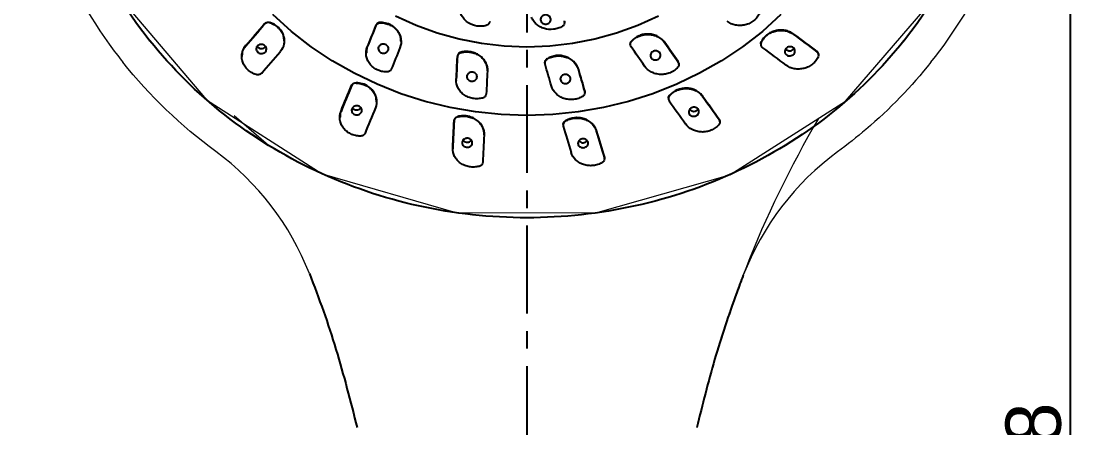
# Model space of a CAD drawing. Header units: millimetres. Extents: x 789 to 1209, y -1278 to -684.
# Drawn here: x 900 to 977.1, y -816.5 to -787.1 of the extents above; entities that cross this region are included whole.
import ezdxf

# ---------------------------------------------------------------- set-up
doc = ezdxf.new("R2010")
doc.units = ezdxf.units.MM
doc.header["$LTSCALE"] = 0.1
doc.linetypes.add('CENTERX2', pattern=[101.6, 63.5, -12.7, 12.7, -12.7])
doc.layers.get('0').update_dxf_attribs({"lineweight": 13})
doc.layers.add('CENTER', color=1, linetype='CENTERX2')
doc.layers.add('DIM', color=3, linetype='Continuous', lineweight=9)
doc.styles.get("Standard").update_dxf_attribs({"font": 'arial.ttf'})
doc.dimstyles.new('ISO-25', dxfattribs={"dimtxt": 2.5, "dimasz": 2.5, "dimexe": 1.25, "dimexo": 0.625, "dimtad": 1, "dimlfac": 1.333333, "dimtxsty": 'Standard', "dimcen": 2.5, "dimadec": 0, "dimazin": 0, "dimtfac": 1, "dimtmove": 0, "dimatfit": 3, "dimfxl": 0, "dimarcsym": 0})

# ---------------------------------------------------------------- blocks, each defined once
blk = doc.blocks.new('*D20')
at = {"layer": 'Defpoints', "color": 0}
for p in [(936.602, -731.925), (975.867, -731.925), (946.715, -906.804)]:
    blk.add_point(p, dxfattribs=at)
at = {"layer": 'DIM', "color": 0, "linetype": 'ByBlock', "lineweight": -2}
for p, q in [((937.227, -731.925), (977.117, -731.925)), ((975.867, -902.804), (975.867, -735.925)), ((947.34, -906.804), (977.117, -906.804))]:
    blk.add_line(p, q, dxfattribs=at)
at = {"layer": 'DIM', "color": 0}
for points in [[(975.2, -735.925), (976.533, -735.925), (975.867, -731.925)], [(975.2, -902.804), (976.533, -902.804), (975.867, -906.804)]]:
    blk.add_solid(points, dxfattribs=at)
at = {"layer": 'DIM', "color": 0, "insert": (973.2, -819.364), "char_height": 4, "attachment_point": 5, "rotation": 90}
blk.add_mtext('228', dxfattribs=at)

msp = doc.modelspace()

# ---------------------------------------------------------------- linework, layer by layer
at = {"color": 7, "linetype": 'Continuous', "lineweight": 25}
for p, q in [((917.536, -787.357), (917.536, -787.331)), ((917.943, -787.254), (917.943, -787.227)), ((925.614, -787.46), (925.614, -787.434)), ((925.963, -787.247), (925.963, -787.22)), ((939.268, -787.223), (939.268, -787.196)), ((918.981, -788.556), (918.981, -788.53)), ((927.437, -788.603), (927.437, -788.576)), ((944.101, -788.603), (944.101, -788.576)), ((955.838, -788.092), (955.838, -788.065)), ((916.197, -788.908), (916.197, -788.882)), ((924.99, -789.009), (924.99, -788.982)), ((944.019, -788.785), (944.019, -788.812)), ((946.513, -788.697), (946.513, -788.67)), ((953.463, -788.778), (953.463, -788.805)), ((953.489, -788.682), (953.489, -788.655)), ((957.519, -789.342), (957.519, -789.315)), ((915.902, -789.664), (915.902, -789.691)), ((924.903, -789.428), (924.903, -789.454)), ((931.508, -789.706), (931.508, -789.679)), ((931.77, -789.407), (931.77, -789.38)), ((937.837, -790.12), (937.837, -790.147)), ((938, -789.872), (938, -789.846)), ((947.485, -790.086), (947.485, -790.059)), ((957.646, -789.586), (957.646, -789.559)), ((933.68, -790.685), (933.68, -790.659)), ((940.261, -790.624), (940.261, -790.597)), ((947.541, -790.258), (947.541, -790.231)), ((924.19, -791.609), (924.19, -791.582)), ((931.423, -791.387), (931.423, -791.414)), ((931.425, -791.354), (931.425, -791.328)), ((923.84, -791.819), (923.84, -791.792)), ((940.726, -792.215), (940.726, -792.188)), ((940.738, -792.297), (940.738, -792.271)), ((925.664, -792.956), (925.664, -792.929)), ((946.783, -792.7), (946.783, -792.727)), ((946.865, -792.52), (946.865, -792.493)), ((949.277, -792.599), (949.277, -792.573)), ((923.087, -793.664), (923.087, -793.637)), ((923, -794.077), (923, -794.104)), ((931.272, -794.347), (931.272, -794.32)), ((931.534, -794.051), (931.534, -794.024)), ((939.16, -794.609), (939.16, -794.636)), ((939.323, -794.364), (939.323, -794.337)), ((950.45, -794.251), (950.45, -794.224)), ((950.506, -794.422), (950.506, -794.395)), ((933.444, -795.317), (933.444, -795.29)), ((941.584, -795.101), (941.584, -795.075)), ((931.172, -796.312), (931.172, -796.286)), ((931.17, -796.344), (931.17, -796.371)), ((942.145, -796.997), (942.145, -796.971)), ((942.157, -797.079), (942.157, -797.052))]:
    msp.add_line(p, q, dxfattribs=at)
at = {"color": 7, "linetype": 'Continuous'}
msp.add_line((917.842, -796.112), (915.348, -793.98), dxfattribs=at)
at = {"color": 7, "linetype": 'Continuous', "flags": 128}
msp.add_lwpolyline([(926.601, -739.258), (917.461, -743.341), (910.015, -749.758), (904.927, -757.939), (902.647, -767.157), (903.379, -776.593), (907.058, -785.407), (913.356, -792.818), (921.714, -798.167), (931.39, -800.978), (941.523, -801.001), (951.213, -798.235), (959.6, -792.926), (965.938, -785.544), (969.663, -776.747), (970.446, -767.315), (968.216, -758.087), (963.171, -749.882), (955.76, -743.43), (946.641, -739.305), (936.625, -737.871), (926.601, -739.258)], dxfattribs=at)
at = {"color": 7, "linetype": 'Continuous', "lineweight": 25, "flags": 128}
for points in [[(954.919, -786.659), (953.577, -787.867), (952.143, -788.981), (950.627, -789.994), (949.035, -790.901), (947.377, -791.697), (945.66, -792.378), (943.895, -792.94), (942.091, -793.38), (940.257, -793.697), (938.404, -793.887), (936.54, -793.951), (934.677, -793.887), (932.823, -793.697), (930.989, -793.38), (929.185, -792.94), (927.42, -792.378), (925.704, -791.697), (924.045, -790.901), (922.454, -789.994), (920.937, -788.981), (919.504, -787.867), (918.161, -786.659)], [(927.031, -786.734), (928.514, -787.412), (930.053, -787.972), (931.635, -788.412), (933.252, -788.728), (934.89, -788.919), (936.54, -788.983), (938.19, -788.919), (939.829, -788.728), (941.445, -788.412), (943.028, -787.972), (944.566, -787.412), (946.05, -786.734)], [(946.05, -786.761), (944.566, -787.438), (943.028, -787.999), (941.445, -788.439), (939.829, -788.755), (938.19, -788.946), (936.54, -789.009), (934.89, -788.946), (933.252, -788.755), (931.635, -788.439), (930.053, -787.999), (928.514, -787.438), (927.031, -786.761)], [(925.614, -787.434), (925.536, -787.628), (925.458, -787.822), (925.379, -788.015), (925.301, -788.209), (925.223, -788.403), (925.145, -788.596), (925.067, -788.789), (924.99, -788.982)], [(924.99, -789.009), (925.067, -788.816), (925.145, -788.623), (925.223, -788.429), (925.301, -788.236), (925.379, -788.042), (925.458, -787.848), (925.536, -787.654), (925.614, -787.46)], [(927.35, -789.049), (927.272, -789.243), (927.194, -789.436), (927.116, -789.629), (927.038, -789.823), (926.96, -790.016), (926.882, -790.209), (926.804, -790.402), (926.726, -790.594)], [(945.047, -790.378), (944.925, -790.204), (944.804, -790.031), (944.682, -789.857), (944.561, -789.683), (944.439, -789.509), (944.317, -789.334), (944.196, -789.16), (944.074, -788.986)], [(947.485, -790.059), (947.364, -789.886), (947.242, -789.713), (947.121, -789.539), (946.999, -789.366), (946.878, -789.192), (946.756, -789.018), (946.634, -788.844), (946.513, -788.67)], [(946.513, -788.697), (946.634, -788.871), (946.756, -789.045), (946.878, -789.219), (946.999, -789.392), (947.121, -789.566), (947.242, -789.739), (947.364, -789.913), (947.485, -790.086)], [(931.508, -789.679), (931.497, -789.886), (931.487, -790.092), (931.477, -790.298), (931.466, -790.504), (931.456, -790.71), (931.446, -790.916), (931.435, -791.122), (931.425, -791.328)], [(931.425, -791.354), (931.435, -791.149), (931.446, -790.943), (931.456, -790.737), (931.466, -790.531), (931.477, -790.325), (931.487, -790.119), (931.497, -789.912), (931.508, -789.706)], [(933.679, -790.745), (933.668, -790.951), (933.658, -791.157), (933.647, -791.363), (933.637, -791.568), (933.627, -791.774), (933.616, -791.979), (933.606, -792.184), (933.596, -792.39)], [(938.315, -791.824), (938.256, -791.626), (938.198, -791.427), (938.14, -791.227), (938.082, -791.028), (938.024, -790.829), (937.966, -790.629), (937.907, -790.43), (937.849, -790.23)], [(940.726, -792.188), (940.668, -791.99), (940.61, -791.791), (940.552, -791.592), (940.494, -791.394), (940.436, -791.195), (940.377, -790.996), (940.319, -790.797), (940.261, -790.597)], [(940.261, -790.624), (940.319, -790.823), (940.377, -791.022), (940.436, -791.221), (940.494, -791.42), (940.552, -791.619), (940.61, -791.818), (940.668, -792.016), (940.726, -792.215)], [(923.087, -793.637), (923.181, -793.407), (923.275, -793.177), (923.369, -792.947), (923.463, -792.716), (923.557, -792.485), (923.652, -792.254), (923.746, -792.023), (923.84, -791.792)], [(923.84, -791.819), (923.746, -792.05), (923.652, -792.281), (923.557, -792.512), (923.463, -792.743), (923.369, -792.973), (923.275, -793.204), (923.181, -793.434), (923.087, -793.664)], [(925.577, -793.397), (925.483, -793.628), (925.388, -793.858), (925.294, -794.089), (925.2, -794.319), (925.106, -794.549), (925.012, -794.779), (924.918, -795.008), (924.824, -795.238)], [(931.172, -796.286), (931.184, -796.041), (931.197, -795.795), (931.209, -795.55), (931.222, -795.305), (931.234, -795.059), (931.247, -794.813), (931.259, -794.567), (931.272, -794.32)], [(931.272, -794.347), (931.259, -794.593), (931.247, -794.84), (931.234, -795.086), (931.222, -795.331), (931.209, -795.577), (931.197, -795.822), (931.184, -796.067), (931.172, -796.312)], [(939.172, -794.718), (939.242, -794.956), (939.312, -795.194), (939.383, -795.432), (939.453, -795.67), (939.523, -795.907), (939.593, -796.145), (939.663, -796.382), (939.734, -796.619)], [(933.443, -795.375), (933.43, -795.621), (933.418, -795.867), (933.405, -796.112), (933.393, -796.357), (933.38, -796.602), (933.368, -796.847), (933.355, -797.092), (933.343, -797.336)], [(942.145, -796.971), (942.075, -796.734), (942.005, -796.498), (941.935, -796.261), (941.865, -796.024), (941.795, -795.787), (941.724, -795.55), (941.654, -795.312), (941.584, -795.075)], [(941.584, -795.101), (941.654, -795.339), (941.724, -795.577), (941.795, -795.814), (941.865, -796.051), (941.935, -796.288), (942.005, -796.525), (942.075, -796.761), (942.145, -796.997)]]:
    msp.add_lwpolyline(points, dxfattribs=at)
at = {"color": 7, "linetype": 'Continuous', "lineweight": 25}
for centre, radius, start, end in [((416.516, -356.16), 661.007, 319.107641, 319.285246), ((416.701, -356.359), 660.754, 319.108412, 319.286087), ((1292.928, -336.536), 563.478, 233.25673, 233.46974), ((1291.987, -337.849), 561.885, 233.25521, 233.46884), ((917.316, -788.736), 0.375, 215.3261, 270.73521), ((917.326, -788.735), 0.376, 269.3042, 322.62777), ((420.315, -359.211), 658.32, 319.025312, 319.203346), ((1292.888, -336.214), 565.848, 233.15674, 233.36914), ((955.563, -788.901), 0.376, 217.81126, 270.68864), ((955.572, -788.902), 0.375, 269.2733, 324.32866), ((1545.12, -370.292), 732.487, 215.23613, 215.394911), ((1543.642, -371.57), 728.364, 215.310814, 215.470199), ((1544.596, -370.933), 729.526, 215.310036, 215.469171), ((924.219, -793.173), 0.375, 216.00014, 270.72404), ((924.228, -793.173), 0.376, 269.29699, 322.93461), ((948.616, -793.278), 0.376, 217.61981, 270.68981), ((948.626, -793.279), 0.376, 269.28212, 323.84819), ((932.216, -795.514), 0.376, 216.73786, 270.70786), ((932.225, -795.514), 0.376, 269.29573, 323.05858), ((940.596, -795.55), 0.376, 217.05784, 270.70375), ((940.606, -795.55), 0.376, 269.28008, 323.82637)]:
    msp.add_arc(centre, radius, start, end, dxfattribs=at)
at = {"color": 7, "linetype": 'Continuous'}
for centre, radius, start, end in [((1025.404, -833.761), 78.49, 149.71286, 167.31417), ((902.172, -812.663), 20, 21.36581, 53.668), ((970.855, -812.702), 20, 126.26228, 158.89439)]:
    msp.add_arc(centre, radius, start, end, dxfattribs=at)
for points, knots in [([(965.772, -790.106), (967.514, -787.92), (968.975, -785.537), (971.392, -780.213), (972.264, -777.242), (973.142, -771.183), (973.144, -768.098), (972.281, -762.037), (971.413, -759.064), (968.876, -753.443), (967.205, -750.796), (963.186, -746.015), (960.837, -743.881), (955.631, -740.27), (952.773, -738.795), (946.75, -736.599), (943.584, -735.879), (937.165, -735.243), (933.909, -735.327), (927.536, -736.292), (924.416, -737.174), (918.529, -739.677), (915.76, -741.299), (910.772, -745.173), (908.55, -747.428), (905.134, -751.987), (903.827, -754.221), (901.77, -758.905), (901.018, -761.357), (900.11, -766.36), (899.954, -768.908), (900.275, -774.531), (900.901, -777.594), (902.999, -783.451), (904.473, -786.241), (906.634, -789.238), (906.965, -789.675), (907.307, -790.105)], [0, 0, 0, 0, 0.054009, 0.054009, 0.114305, 0.114305, 0.174602, 0.174602, 0.234899, 0.234899, 0.295196, 0.295196, 0.355492, 0.355492, 0.415789, 0.415789, 0.476086, 0.476086, 0.536382, 0.536382, 0.596679, 0.596679, 0.656976, 0.656976, 0.717273, 0.717273, 0.767318, 0.767318, 0.817363, 0.817363, 0.867408, 0.867408, 0.928397, 0.928397, 0.989385, 0.989385, 1, 1, 1, 1]), ([(965.772, -790.106), (964.375, -791.86), (962.8, -793.485), (960.413, -795.518), (959.729, -796.059), (959.025, -796.575)], [0, 0, 0, 0, 0.1028824, 0.1028824, 0.1423764, 0.1423764, 0.1423764, 0.1423764])]:
    msp.add_open_spline(points, degree=3, knots=knots, dxfattribs=at)
at = {"color": 7, "linetype": 'Continuous', "lineweight": 25}
for points, knots in [([(963.817, -788.548), (965.685, -786.203), (967.204, -783.615), (969.429, -778.151), (970.134, -775.275), (970.678, -769.451), (970.516, -766.505), (969.338, -760.764), (968.321, -757.97), (965.51, -752.747), (963.715, -750.318), (959.484, -746.008), (957.048, -744.129), (951.719, -741.06), (948.826, -739.872), (942.802, -738.278), (939.671, -737.871), (933.41, -737.871), (930.28, -738.277), (924.256, -739.872), (921.363, -741.06), (916.033, -744.128), (913.597, -746.008), (909.366, -750.317), (907.571, -752.746), (904.76, -757.969), (903.743, -760.763), (902.564, -766.504), (902.402, -769.45), (902.946, -775.274), (903.651, -778.15), (905.876, -783.614), (907.394, -786.202), (909.263, -788.547)], [0, 0, 0, 0, 0.0625, 0.0625, 0.125, 0.125, 0.1875, 0.1875, 0.25, 0.25, 0.3125, 0.3125, 0.375, 0.375, 0.4375, 0.4375, 0.5, 0.5, 0.5625, 0.5625, 0.625, 0.625, 0.6875, 0.6875, 0.75, 0.75, 0.8125, 0.8125, 0.875, 0.875, 0.9375, 0.9375, 1, 1, 1, 1]), ([(933.597, -787.445), (933.487, -787.475), (933.376, -787.493), (933.15, -787.506), (933.034, -787.5), (932.699, -787.448), (932.483, -787.366), (932.206, -787.185), (932.121, -787.115), (931.972, -786.96), (931.907, -786.874), (931.8, -786.692), (931.759, -786.597), (931.702, -786.399), (931.685, -786.296), (931.682, -786.193)], [0, 0, 0, 0, 0.125, 0.125, 0.25, 0.25, 0.5, 0.5, 0.625, 0.625, 0.75, 0.75, 0.875, 0.875, 1, 1, 1, 1]), ([(939.106, -787.499), (939.011, -787.557), (938.911, -787.605), (938.699, -787.679), (938.587, -787.705), (938.25, -787.748), (938.017, -787.729), (937.695, -787.633), (937.59, -787.589), (937.398, -787.482), (937.308, -787.418), (937.147, -787.274), (937.077, -787.194), (936.957, -787.021), (936.907, -786.928), (936.871, -786.83)], [0, 0, 0, 0, 0.125, 0.125, 0.25, 0.25, 0.5, 0.5, 0.625, 0.625, 0.75, 0.75, 0.875, 0.875, 1, 1, 1, 1]), ([(937.659, -787.266), (937.585, -787.209), (937.538, -787.126), (937.522, -786.953), (937.554, -786.864), (937.679, -786.731), (937.771, -786.687), (937.966, -786.672), (938.065, -786.701), (938.212, -786.814), (938.26, -786.897), (938.275, -787.07), (938.244, -787.159), (938.118, -787.293), (938.026, -787.336), (937.833, -787.351), (937.733, -787.323), (937.659, -787.266)], [0, 0, 0, 0, 0.125, 0.125, 0.25, 0.25, 0.375, 0.375, 0.5, 0.5, 0.625, 0.625, 0.75, 0.75, 0.875, 0.875, 1, 1, 1, 1]), ([(953.372, -786.562), (953.328, -786.663), (953.272, -786.758), (953.136, -786.935), (953.055, -787.017), (952.877, -787.161), (952.778, -787.225), (952.568, -787.328), (952.458, -787.368), (952.228, -787.425), (952.11, -787.441), (951.875, -787.447), (951.756, -787.437), (951.415, -787.371), (951.201, -787.278), (951.023, -787.143)], [0, 0, 0, 0, 0.125, 0.125, 0.25, 0.25, 0.375, 0.375, 0.5, 0.5, 0.625, 0.625, 0.75, 0.75, 1, 1, 1, 1]), ([(917.536, -787.331), (917.582, -787.277), (917.646, -787.239), (917.79, -787.202), (917.87, -787.204), (917.943, -787.227)], [0, 0, 0, 0, 0.5, 0.5, 1, 1, 1, 1]), ([(917.943, -787.254), (917.87, -787.231), (917.791, -787.229), (917.646, -787.265), (917.582, -787.304), (917.536, -787.357)], [0, 0, 0, 0, 0.5, 0.5, 1, 1, 1, 1]), ([(918.966, -788.531), (918.962, -788.413), (918.952, -788.145), (918.739, -787.757), (918.396, -787.414), (918.093, -787.289), (917.943, -787.227)], [0, 0, 0, 0, 0.210783, 0.477355, 0.741466, 1, 1, 1, 1]), ([(917.943, -787.254), (918.057, -787.29), (918.164, -787.337), (918.366, -787.454), (918.461, -787.524), (918.628, -787.679), (918.702, -787.765), (918.826, -787.951), (918.875, -788.049), (918.947, -788.253), (918.969, -788.359), (918.985, -788.569), (918.979, -788.676), (918.92, -788.984), (918.825, -789.179), (918.685, -789.341)], [0, 0, 0, 0, 0.125, 0.125, 0.25, 0.25, 0.375, 0.375, 0.5, 0.5, 0.625, 0.625, 0.75, 0.75, 1, 1, 1, 1]), ([(925.963, -787.22), (925.887, -787.218), (925.812, -787.238), (925.687, -787.314), (925.639, -787.369), (925.614, -787.434)], [0, 0, 0, 0, 0.5, 0.5, 1, 1, 1, 1]), ([(925.614, -787.46), (925.639, -787.396), (925.687, -787.341), (925.811, -787.265), (925.887, -787.245), (925.963, -787.247)], [0, 0, 0, 0, 0.5, 0.5, 1, 1, 1, 1]), ([(927.42, -788.577), (927.418, -788.469), (927.414, -788.211), (927.213, -787.828), (926.872, -787.491), (926.434, -787.27), (926.116, -787.236), (925.963, -787.22)], [0, 0, 0, 0, 0.156489, 0.373137, 0.588327, 0.802286, 1, 1, 1, 1]), ([(925.963, -787.247), (926.083, -787.25), (926.199, -787.265), (926.428, -787.321), (926.54, -787.361), (926.749, -787.463), (926.847, -787.526), (927.025, -787.67), (927.103, -787.75), (927.238, -787.927), (927.294, -788.022), (927.379, -788.22), (927.409, -788.324), (927.455, -788.638), (927.429, -788.853), (927.35, -789.049)], [0, 0, 0, 0, 0.125, 0.125, 0.25, 0.25, 0.375, 0.375, 0.5, 0.5, 0.625, 0.625, 0.75, 0.75, 1, 1, 1, 1]), ([(933.858, -787.144), (933.854, -787.212), (933.827, -787.278), (933.735, -787.385), (933.67, -787.426), (933.597, -787.445)], [0, 0, 0, 0, 0.5, 0.5, 1, 1, 1, 1]), ([(939.256, -787.139), (939.275, -787.205), (939.271, -787.275), (939.218, -787.404), (939.169, -787.46), (939.106, -787.499)], [0, 0, 0, 0, 0.5, 0.5, 1, 1, 1, 1]), ([(939.266, -787.196), (939.266, -787.192), (939.271, -787.164), (939.263, -787.136), (939.256, -787.112)], [0, 0, 0, 0, 0.148599, 1, 1, 1, 1]), ([(955.838, -788.065), (955.749, -787.999), (955.653, -787.943), (955.446, -787.854), (955.334, -787.82), (955.107, -787.777), (954.99, -787.768), (954.753, -787.775), (954.637, -787.792), (954.408, -787.848), (954.295, -787.889), (954.086, -787.992), (953.986, -788.056), (953.718, -788.273), (953.577, -788.454), (953.489, -788.655)], [0, 0, 0, 0, 0.125, 0.125, 0.25, 0.25, 0.375, 0.375, 0.5, 0.5, 0.625, 0.625, 0.75, 0.75, 1, 1, 1, 1]), ([(953.489, -788.682), (953.533, -788.581), (953.589, -788.487), (953.726, -788.31), (953.807, -788.228), (953.985, -788.084), (954.084, -788.02), (954.294, -787.916), (954.405, -787.876), (954.635, -787.819), (954.753, -787.802), (954.987, -787.795), (955.106, -787.804), (955.447, -787.867), (955.66, -787.959), (955.838, -788.092)], [0, 0, 0, 0, 0.125, 0.125, 0.25, 0.25, 0.375, 0.375, 0.5, 0.5, 0.625, 0.625, 0.75, 0.75, 1, 1, 1, 1]), ([(963.817, -788.548), (962.243, -790.524), (960.421, -792.329), (956.38, -795.496), (954.161, -796.859), (949.446, -799.071), (946.95, -799.92), (941.816, -801.056), (939.178, -801.344), (933.901, -801.344), (931.263, -801.056), (926.129, -799.919), (923.633, -799.071), (918.919, -796.859), (916.7, -795.496), (912.659, -792.328), (910.837, -790.523), (909.263, -788.547)], [0, 0, 0, 0, 0.125, 0.125, 0.25, 0.25, 0.375, 0.375, 0.5, 0.5, 0.625, 0.625, 0.75, 0.75, 0.875, 0.875, 1, 1, 1, 1]), ([(944.101, -788.576), (944.079, -788.608), (944.035, -788.671), (944.012, -788.748), (944.019, -788.785), (944.019, -788.785)], [0, 0, 0, 0, 0.496807, 0.994419, 1, 1, 1, 1]), ([(944.074, -788.986), (944.034, -788.929), (944.015, -788.86), (944.024, -788.724), (944.052, -788.657), (944.101, -788.603)], [0, 0, 0, 0, 0.5, 0.5, 1, 1, 1, 1]), ([(946.513, -788.67), (946.451, -788.581), (946.378, -788.501), (946.211, -788.356), (946.117, -788.292), (945.916, -788.188), (945.808, -788.146), (945.583, -788.086), (945.467, -788.069), (945.232, -788.059), (945.112, -788.067), (944.881, -788.108), (944.766, -788.141), (944.442, -788.273), (944.25, -788.408), (944.101, -788.576)], [0, 0, 0, 0, 0.125, 0.125, 0.25, 0.25, 0.375, 0.375, 0.5, 0.5, 0.625, 0.625, 0.75, 0.75, 1, 1, 1, 1]), ([(944.101, -788.603), (944.175, -788.519), (944.259, -788.444), (944.446, -788.313), (944.55, -788.256), (944.765, -788.168), (944.879, -788.135), (945.112, -788.094), (945.229, -788.086), (945.465, -788.096), (945.582, -788.113), (945.806, -788.172), (945.915, -788.214), (946.217, -788.371), (946.388, -788.519), (946.513, -788.697)], [0, 0, 0, 0, 0.125, 0.125, 0.25, 0.25, 0.375, 0.375, 0.5, 0.5, 0.625, 0.625, 0.75, 0.75, 1, 1, 1, 1]), ([(916.939, -790.99), (916.826, -790.954), (916.718, -790.906), (916.516, -790.79), (916.421, -790.72), (916.254, -790.566), (916.18, -790.479), (916.056, -790.294), (916.008, -790.197), (915.936, -789.993), (915.913, -789.887), (915.897, -789.678), (915.903, -789.571), (915.962, -789.264), (916.057, -789.07), (916.197, -788.908)], [0, 0, 0, 0, 0.125, 0.125, 0.25, 0.25, 0.375, 0.375, 0.5, 0.5, 0.625, 0.625, 0.75, 0.75, 1, 1, 1, 1]), ([(916.197, -788.882), (916.174, -788.91), (916.055, -789.056), (915.919, -789.318), (915.921, -789.567), (915.921, -789.665)], [0, 0, 0, 0, 0.12635, 0.657141, 1, 1, 1, 1]), ([(917.174, -789.44), (917.084, -789.402), (917.012, -789.332), (916.941, -789.168), (916.943, -789.075), (917.02, -788.92), (917.094, -788.858), (917.275, -788.8), (917.378, -788.805), (917.556, -788.881), (917.63, -788.951), (917.701, -789.115), (917.699, -789.208), (917.622, -789.364), (917.547, -789.426), (917.369, -789.483), (917.265, -789.478), (917.174, -789.44)], [0, 0, 0, 0, 0.125, 0.125, 0.25, 0.25, 0.375, 0.375, 0.5, 0.5, 0.625, 0.625, 0.75, 0.75, 0.875, 0.875, 1, 1, 1, 1]), ([(926.376, -790.806), (926.257, -790.803), (926.141, -790.788), (925.912, -790.733), (925.799, -790.692), (925.591, -790.591), (925.493, -790.528), (925.315, -790.385), (925.237, -790.305), (925.101, -790.129), (925.045, -790.034), (924.961, -789.836), (924.931, -789.732), (924.885, -789.419), (924.911, -789.205), (924.99, -789.009)], [0, 0, 0, 0, 0.125, 0.125, 0.25, 0.25, 0.375, 0.375, 0.5, 0.5, 0.625, 0.625, 0.75, 0.75, 1, 1, 1, 1]), ([(924.99, -788.982), (924.973, -789.025), (924.919, -789.168), (924.92, -789.321), (924.92, -789.429)], [0, 0, 0, 0, 0.295174, 1, 1, 1, 1]), ([(926.087, -789.442), (925.99, -789.424), (925.903, -789.372), (925.792, -789.228), (925.77, -789.136), (925.804, -788.967), (925.859, -788.89), (926.018, -788.793), (926.12, -788.775), (926.311, -788.808), (926.399, -788.861), (926.51, -789.005), (926.532, -789.096), (926.498, -789.267), (926.443, -789.344), (926.285, -789.44), (926.184, -789.459), (926.087, -789.442)], [0, 0, 0, 0, 0.125, 0.125, 0.25, 0.25, 0.375, 0.375, 0.5, 0.5, 0.625, 0.625, 0.75, 0.75, 0.875, 0.875, 1, 1, 1, 1]), ([(933.679, -790.718), (933.684, -790.614), (933.675, -790.51), (933.63, -790.302), (933.594, -790.202), (933.496, -790.011), (933.433, -789.92), (933.288, -789.754), (933.204, -789.679), (933.017, -789.547), (932.916, -789.492), (932.701, -789.404), (932.587, -789.371), (932.355, -789.331), (932.236, -789.323), (932, -789.333), (931.884, -789.35), (931.77, -789.38)], [0, 0, 0, 0, 0.125, 0.125, 0.25, 0.25, 0.375, 0.375, 0.5, 0.5, 0.625, 0.625, 0.75, 0.75, 0.875, 0.875, 1, 1, 1, 1]), ([(931.77, -789.407), (931.884, -789.377), (932, -789.359), (932.235, -789.35), (932.355, -789.357), (932.586, -789.398), (932.7, -789.43), (932.916, -789.519), (933.017, -789.574), (933.203, -789.705), (933.288, -789.781), (933.433, -789.946), (933.496, -790.038), (933.643, -790.324), (933.689, -790.536), (933.679, -790.745)], [0, 0, 0, 0, 0.125, 0.125, 0.25, 0.25, 0.375, 0.375, 0.5, 0.5, 0.625, 0.625, 0.75, 0.75, 1, 1, 1, 1]), ([(945.78, -789.932), (945.684, -789.918), (945.597, -789.87), (945.486, -789.731), (945.463, -789.641), (945.495, -789.47), (945.55, -789.39), (945.71, -789.286), (945.812, -789.264), (946.002, -789.291), (946.09, -789.339), (946.201, -789.478), (946.225, -789.567), (946.192, -789.74), (946.137, -789.819), (945.978, -789.922), (945.877, -789.945), (945.78, -789.932)], [0, 0, 0, 0, 0.125, 0.125, 0.25, 0.25, 0.375, 0.375, 0.5, 0.5, 0.625, 0.625, 0.75, 0.75, 0.875, 0.875, 1, 1, 1, 1]), ([(953.489, -788.682), (953.461, -788.746), (953.455, -788.818), (953.491, -788.949), (953.532, -789.007), (953.589, -789.05)], [0, 0, 0, 0, 0.5, 0.5, 1, 1, 1, 1]), ([(953.468, -788.778), (953.467, -788.76), (953.464, -788.718), (953.48, -788.677), (953.489, -788.655)], [0, 0, 0, 0, 0.44636, 1, 1, 1, 1]), ([(955.452, -789.627), (955.36, -789.603), (955.282, -789.546), (955.194, -789.396), (955.185, -789.303), (955.245, -789.136), (955.312, -789.062), (955.487, -788.976), (955.591, -788.966), (955.774, -789.013), (955.853, -789.07), (955.94, -789.22), (955.949, -789.312), (955.89, -789.48), (955.822, -789.554), (955.649, -789.639), (955.545, -789.65), (955.452, -789.627)], [0, 0, 0, 0, 0.125, 0.125, 0.25, 0.25, 0.375, 0.375, 0.5, 0.5, 0.625, 0.625, 0.75, 0.75, 0.875, 0.875, 1, 1, 1, 1]), ([(957.641, -789.559), (957.641, -789.537), (957.642, -789.477), (957.6, -789.389), (957.545, -789.339), (957.519, -789.315)], [0, 0, 0, 0, 0.239553, 0.6339808, 1, 1, 1, 1]), ([(957.519, -789.342), (957.577, -789.385), (957.617, -789.443), (957.653, -789.573), (957.648, -789.645), (957.62, -789.709)], [0, 0, 0, 0, 0.5, 0.5, 1, 1, 1, 1]), ([(931.77, -789.38), (931.696, -789.399), (931.632, -789.439), (931.539, -789.545), (931.511, -789.611), (931.508, -789.679)], [0, 0, 0, 0, 0.5, 0.5, 1, 1, 1, 1]), ([(931.508, -789.706), (931.511, -789.638), (931.538, -789.572), (931.631, -789.466), (931.696, -789.426), (931.77, -789.407)], [0, 0, 0, 0, 0.5, 0.5, 1, 1, 1, 1]), ([(937.849, -790.23), (937.83, -790.164), (937.834, -790.094), (937.888, -789.966), (937.936, -789.911), (938, -789.872)], [0, 0, 0, 0, 0.5, 0.5, 1, 1, 1, 1]), ([(938, -789.846), (937.968, -789.87), (937.904, -789.917), (937.847, -790.017), (937.842, -790.087), (937.839, -790.12)], [0, 0, 0, 0, 0.3443958, 0.6892342, 1, 1, 1, 1]), ([(940.261, -790.597), (940.231, -790.495), (940.188, -790.398), (940.078, -790.215), (940.009, -790.128), (939.853, -789.973), (939.764, -789.904), (939.57, -789.785), (939.466, -789.737), (939.245, -789.663), (939.129, -789.638), (938.896, -789.613), (938.776, -789.613), (938.424, -789.651), (938.197, -789.726), (938, -789.846)], [0, 0, 0, 0, 0.125, 0.125, 0.25, 0.25, 0.375, 0.375, 0.5, 0.5, 0.625, 0.625, 0.75, 0.75, 1, 1, 1, 1]), ([(938, -789.872), (938.099, -789.813), (938.203, -789.764), (938.424, -789.69), (938.541, -789.665), (938.774, -789.64), (938.894, -789.639), (939.129, -789.664), (939.242, -789.689), (939.463, -789.763), (939.569, -789.812), (939.762, -789.929), (939.852, -789.999), (940.087, -790.231), (940.201, -790.42), (940.261, -790.624)], [0, 0, 0, 0, 0.125, 0.125, 0.25, 0.25, 0.375, 0.375, 0.5, 0.5, 0.625, 0.625, 0.75, 0.75, 1, 1, 1, 1]), ([(947.485, -790.086), (947.525, -790.142), (947.545, -790.21), (947.535, -790.346), (947.507, -790.412), (947.459, -790.467)], [0, 0, 0, 0, 0.5, 0.5, 1, 1, 1, 1]), ([(947.54, -790.231), (947.537, -790.195), (947.531, -790.133), (947.498, -790.08), (947.485, -790.059)], [0, 0, 0, 0, 0.60013, 1, 1, 1, 1]), ([(957.62, -789.709), (957.576, -789.81), (957.519, -789.904), (957.383, -790.081), (957.302, -790.164), (957.124, -790.308), (957.024, -790.372), (956.814, -790.476), (956.703, -790.517), (956.473, -790.575), (956.355, -790.591), (956.121, -790.599), (956.002, -790.591), (955.661, -790.528), (955.448, -790.437), (955.27, -790.305)], [0, 0, 0, 0, 0.125, 0.125, 0.25, 0.25, 0.375, 0.375, 0.5, 0.5, 0.625, 0.625, 0.75, 0.75, 1, 1, 1, 1]), ([(917.346, -790.888), (917.3, -790.941), (917.237, -790.979), (917.092, -791.015), (917.013, -791.013), (916.939, -790.99)], [0, 0, 0, 0, 0.5, 0.5, 1, 1, 1, 1]), ([(926.726, -790.594), (926.701, -790.658), (926.653, -790.712), (926.529, -790.788), (926.453, -790.808), (926.376, -790.806)], [0, 0, 0, 0, 0.5, 0.5, 1, 1, 1, 1]), ([(932.422, -791.442), (932.331, -791.409), (932.258, -791.342), (932.184, -791.183), (932.183, -791.091), (932.256, -790.932), (932.328, -790.867), (932.508, -790.8), (932.612, -790.801), (932.792, -790.867), (932.866, -790.934), (932.941, -791.093), (932.942, -791.185), (932.868, -791.345), (932.796, -791.41), (932.617, -791.476), (932.513, -791.476), (932.422, -791.442)], [0, 0, 0, 0, 0.125, 0.125, 0.25, 0.25, 0.375, 0.375, 0.5, 0.5, 0.625, 0.625, 0.75, 0.75, 0.875, 0.875, 1, 1, 1, 1]), ([(947.459, -790.467), (947.384, -790.551), (947.3, -790.626), (947.113, -790.758), (947.01, -790.814), (946.795, -790.903), (946.68, -790.936), (946.447, -790.978), (946.33, -790.986), (946.094, -790.977), (945.977, -790.959), (945.753, -790.901), (945.644, -790.859), (945.343, -790.703), (945.171, -790.555), (945.047, -790.378)], [0, 0, 0, 0, 0.125, 0.125, 0.25, 0.25, 0.375, 0.375, 0.5, 0.5, 0.625, 0.625, 0.75, 0.75, 1, 1, 1, 1]), ([(923.84, -791.792), (923.866, -791.728), (923.913, -791.674), (924.037, -791.6), (924.113, -791.58), (924.19, -791.582)], [0, 0, 0, 0, 0.5, 0.5, 1, 1, 1, 1]), ([(924.19, -791.609), (924.113, -791.607), (924.038, -791.626), (923.914, -791.701), (923.866, -791.755), (923.84, -791.819)], [0, 0, 0, 0, 0.5, 0.5, 1, 1, 1, 1]), ([(925.646, -792.93), (925.645, -792.822), (925.64, -792.566), (925.438, -792.185), (925.095, -791.851), (924.658, -791.632), (924.341, -791.598), (924.19, -791.582)], [0, 0, 0, 0, 0.157584, 0.375105, 0.590399, 0.803747, 1, 1, 1, 1]), ([(924.19, -791.609), (924.309, -791.612), (924.426, -791.628), (924.655, -791.684), (924.767, -791.724), (924.976, -791.826), (925.074, -791.889), (925.252, -792.032), (925.33, -792.112), (925.466, -792.287), (925.521, -792.382), (925.606, -792.578), (925.636, -792.681), (925.681, -792.992), (925.656, -793.204), (925.577, -793.397)], [0, 0, 0, 0, 0.125, 0.125, 0.25, 0.25, 0.375, 0.375, 0.5, 0.5, 0.625, 0.625, 0.75, 0.75, 1, 1, 1, 1]), ([(933.334, -792.688), (933.22, -792.718), (933.104, -792.735), (932.868, -792.745), (932.748, -792.737), (932.517, -792.698), (932.403, -792.665), (932.187, -792.577), (932.086, -792.522), (931.9, -792.391), (931.815, -792.316), (931.67, -792.151), (931.607, -792.06), (931.46, -791.774), (931.414, -791.562), (931.425, -791.354)], [0, 0, 0, 0, 0.125, 0.125, 0.25, 0.25, 0.375, 0.375, 0.5, 0.5, 0.625, 0.625, 0.75, 0.75, 1, 1, 1, 1]), ([(939.121, -791.581), (939.039, -791.533), (938.983, -791.456), (938.945, -791.288), (938.965, -791.197), (939.072, -791.053), (939.158, -791.001), (939.35, -790.965), (939.452, -790.983), (939.613, -791.079), (939.671, -791.156), (939.708, -791.323), (939.689, -791.414), (939.581, -791.559), (939.495, -791.611), (939.304, -791.646), (939.202, -791.629), (939.121, -791.581)], [0, 0, 0, 0, 0.125, 0.125, 0.25, 0.25, 0.375, 0.375, 0.5, 0.5, 0.625, 0.625, 0.75, 0.75, 0.875, 0.875, 1, 1, 1, 1]), ([(933.596, -792.39), (933.592, -792.457), (933.565, -792.522), (933.472, -792.628), (933.407, -792.668), (933.334, -792.688)], [0, 0, 0, 0, 0.5, 0.5, 1, 1, 1, 1]), ([(940.575, -792.571), (940.477, -792.631), (940.372, -792.679), (940.151, -792.754), (940.034, -792.779), (939.801, -792.805), (939.682, -792.805), (939.447, -792.781), (939.333, -792.756), (939.112, -792.683), (939.006, -792.634), (938.813, -792.518), (938.723, -792.448), (938.488, -792.216), (938.374, -792.028), (938.315, -791.824)], [0, 0, 0, 0, 0.125, 0.125, 0.25, 0.25, 0.375, 0.375, 0.5, 0.5, 0.625, 0.625, 0.75, 0.75, 1, 1, 1, 1]), ([(940.726, -792.215), (940.746, -792.28), (940.742, -792.35), (940.688, -792.477), (940.639, -792.532), (940.575, -792.571)], [0, 0, 0, 0, 0.5, 0.5, 1, 1, 1, 1]), ([(940.736, -792.27), (940.737, -792.267), (940.742, -792.239), (940.734, -792.212), (940.726, -792.188)], [0, 0, 0, 0, 0.130793, 1, 1, 1, 1]), ([(949.277, -792.573), (949.215, -792.485), (949.142, -792.406), (948.976, -792.264), (948.882, -792.201), (948.682, -792.098), (948.574, -792.058), (948.348, -792), (948.233, -791.983), (947.998, -791.975), (947.878, -791.983), (947.646, -792.024), (947.531, -792.057), (947.207, -792.191), (947.014, -792.325), (946.865, -792.493)], [0, 0, 0, 0, 0.125, 0.125, 0.25, 0.25, 0.375, 0.375, 0.5, 0.5, 0.625, 0.625, 0.75, 0.75, 1, 1, 1, 1]), ([(946.865, -792.52), (946.938, -792.437), (947.024, -792.361), (947.212, -792.229), (947.313, -792.174), (947.53, -792.085), (947.645, -792.051), (947.876, -792.01), (947.996, -792.002), (948.349, -792.014), (948.58, -792.073), (948.881, -792.227), (948.976, -792.29), (949.141, -792.432), (949.215, -792.512), (949.277, -792.599)], [0, 0, 0, 0, 0.125, 0.125, 0.25, 0.25, 0.375, 0.375, 0.5, 0.5, 0.75, 0.75, 0.875, 0.875, 1, 1, 1, 1]), ([(946.784, -792.7), (946.784, -792.697), (946.777, -792.658), (946.801, -792.582), (946.844, -792.522), (946.865, -792.493)], [0, 0, 0, 0, 0.0388928, 0.543079, 1, 1, 1, 1]), ([(946.865, -792.52), (946.816, -792.574), (946.788, -792.64), (946.779, -792.775), (946.799, -792.842), (946.838, -792.899)], [0, 0, 0, 0, 0.5, 0.5, 1, 1, 1, 1]), ([(924.474, -795.446), (924.355, -795.443), (924.238, -795.427), (924.009, -795.371), (923.896, -795.331), (923.687, -795.229), (923.589, -795.167), (923.411, -795.024), (923.333, -794.944), (923.198, -794.769), (923.142, -794.675), (923.057, -794.48), (923.028, -794.377), (922.982, -794.068), (923.008, -793.856), (923.087, -793.664)], [0, 0, 0, 0, 0.125, 0.125, 0.25, 0.25, 0.375, 0.375, 0.5, 0.5, 0.625, 0.625, 0.75, 0.75, 1, 1, 1, 1]), ([(923.087, -793.637), (923.068, -793.686), (923.014, -793.827), (923.017, -793.978), (923.019, -794.078)], [0, 0, 0, 0, 0.342775, 1, 1, 1, 1]), ([(924.08, -793.878), (923.989, -793.842), (923.917, -793.774), (923.844, -793.614), (923.845, -793.522), (923.92, -793.367), (923.992, -793.304), (924.173, -793.242), (924.277, -793.245), (924.456, -793.316), (924.53, -793.384), (924.603, -793.544), (924.602, -793.636), (924.527, -793.793), (924.454, -793.855), (924.275, -793.916), (924.171, -793.914), (924.08, -793.878)], [0, 0, 0, 0, 0.125, 0.125, 0.25, 0.25, 0.375, 0.375, 0.5, 0.5, 0.625, 0.625, 0.75, 0.75, 0.875, 0.875, 1, 1, 1, 1]), ([(933.443, -795.348), (933.448, -795.246), (933.439, -795.143), (933.394, -794.938), (933.358, -794.839), (933.261, -794.651), (933.198, -794.56), (933.053, -794.396), (932.97, -794.322), (932.782, -794.191), (932.682, -794.137), (932.467, -794.049), (932.352, -794.016), (932.12, -793.976), (932.001, -793.968), (931.764, -793.978), (931.648, -793.995), (931.534, -794.024)], [0, 0, 0, 0, 0.125, 0.125, 0.25, 0.25, 0.375, 0.375, 0.5, 0.5, 0.625, 0.625, 0.75, 0.75, 0.875, 0.875, 1, 1, 1, 1]), ([(931.534, -794.051), (931.648, -794.022), (931.764, -794.005), (932, -793.995), (932.12, -794.003), (932.351, -794.043), (932.465, -794.076), (932.681, -794.164), (932.782, -794.218), (932.969, -794.348), (933.053, -794.423), (933.198, -794.587), (933.261, -794.677), (933.407, -794.96), (933.453, -795.17), (933.443, -795.375)], [0, 0, 0, 0, 0.125, 0.125, 0.25, 0.25, 0.375, 0.375, 0.5, 0.5, 0.625, 0.625, 0.75, 0.75, 1, 1, 1, 1]), ([(948.503, -793.998), (948.41, -793.973), (948.333, -793.914), (948.247, -793.764), (948.239, -793.672), (948.3, -793.509), (948.368, -793.437), (948.543, -793.355), (948.647, -793.347), (948.831, -793.398), (948.909, -793.456), (948.995, -793.606), (949.003, -793.697), (948.942, -793.862), (948.873, -793.934), (948.699, -794.015), (948.595, -794.024), (948.503, -793.998)], [0, 0, 0, 0, 0.125, 0.125, 0.25, 0.25, 0.375, 0.375, 0.5, 0.5, 0.625, 0.625, 0.75, 0.75, 0.875, 0.875, 1, 1, 1, 1]), ([(931.272, -794.32), (931.275, -794.253), (931.302, -794.188), (931.395, -794.083), (931.46, -794.043), (931.534, -794.024)], [0, 0, 0, 0, 0.5, 0.5, 1, 1, 1, 1]), ([(931.534, -794.051), (931.46, -794.07), (931.396, -794.109), (931.303, -794.214), (931.275, -794.28), (931.272, -794.347)], [0, 0, 0, 0, 0.5, 0.5, 1, 1, 1, 1]), ([(939.323, -794.364), (939.259, -794.403), (939.211, -794.458), (939.157, -794.584), (939.153, -794.654), (939.172, -794.718)], [0, 0, 0, 0, 0.5, 0.5, 1, 1, 1, 1]), ([(939.16, -794.609), (939.164, -794.572), (939.173, -794.498), (939.234, -794.402), (939.295, -794.358), (939.323, -794.337)], [0, 0, 0, 0, 0.349533, 0.698653, 1, 1, 1, 1]), ([(941.584, -795.075), (941.554, -794.974), (941.512, -794.879), (941.401, -794.698), (941.333, -794.612), (941.177, -794.459), (941.088, -794.391), (940.894, -794.274), (940.79, -794.227), (940.57, -794.154), (940.453, -794.129), (940.22, -794.105), (940.1, -794.105), (939.748, -794.143), (939.52, -794.218), (939.323, -794.337)], [0, 0, 0, 0, 0.125, 0.125, 0.25, 0.25, 0.375, 0.375, 0.5, 0.5, 0.625, 0.625, 0.75, 0.75, 1, 1, 1, 1]), ([(939.323, -794.364), (939.422, -794.305), (939.526, -794.257), (939.747, -794.183), (939.864, -794.157), (940.098, -794.132), (940.218, -794.131), (940.453, -794.156), (940.567, -794.18), (940.788, -794.253), (940.893, -794.301), (941.086, -794.416), (941.176, -794.485), (941.41, -794.715), (941.524, -794.9), (941.584, -795.101)], [0, 0, 0, 0, 0.125, 0.125, 0.25, 0.25, 0.375, 0.375, 0.5, 0.5, 0.625, 0.625, 0.75, 0.75, 1, 1, 1, 1]), ([(950.424, -794.629), (950.349, -794.713), (950.265, -794.787), (950.078, -794.919), (949.974, -794.976), (949.758, -795.065), (949.644, -795.098), (949.411, -795.14), (949.293, -795.149), (949.057, -795.141), (948.94, -795.125), (948.717, -795.068), (948.608, -795.027), (948.307, -794.875), (948.136, -794.73), (948.012, -794.555)], [0, 0, 0, 0, 0.125, 0.125, 0.25, 0.25, 0.375, 0.375, 0.5, 0.5, 0.625, 0.625, 0.75, 0.75, 1, 1, 1, 1]), ([(950.45, -794.251), (950.49, -794.307), (950.509, -794.374), (950.5, -794.509), (950.472, -794.574), (950.424, -794.629)], [0, 0, 0, 0, 0.5, 0.5, 1, 1, 1, 1]), ([(950.505, -794.395), (950.502, -794.359), (950.496, -794.298), (950.463, -794.246), (950.45, -794.224)], [0, 0, 0, 0, 0.597871, 1, 1, 1, 1]), ([(924.824, -795.238), (924.798, -795.3), (924.751, -795.354), (924.627, -795.428), (924.551, -795.448), (924.474, -795.446)], [0, 0, 0, 0, 0.5, 0.5, 1, 1, 1, 1]), ([(933.08, -797.63), (932.966, -797.66), (932.85, -797.677), (932.615, -797.687), (932.494, -797.679), (932.263, -797.639), (932.148, -797.607), (931.933, -797.52), (931.832, -797.465), (931.645, -797.336), (931.561, -797.261), (931.416, -797.098), (931.353, -797.008), (931.207, -796.726), (931.161, -796.518), (931.172, -796.312)], [0, 0, 0, 0, 0.125, 0.125, 0.25, 0.25, 0.375, 0.375, 0.5, 0.5, 0.625, 0.625, 0.75, 0.75, 1, 1, 1, 1]), ([(932.094, -796.225), (932.002, -796.195), (931.925, -796.132), (931.844, -795.978), (931.84, -795.886), (931.905, -795.728), (931.974, -795.66), (932.151, -795.588), (932.255, -795.585), (932.438, -795.645), (932.515, -795.708), (932.596, -795.863), (932.601, -795.953), (932.536, -796.114), (932.466, -796.18), (932.291, -796.252), (932.186, -796.256), (932.094, -796.225)], [0, 0, 0, 0, 0.125, 0.125, 0.25, 0.25, 0.375, 0.375, 0.5, 0.5, 0.625, 0.625, 0.75, 0.75, 0.875, 0.875, 1, 1, 1, 1]), ([(940.456, -796.258), (940.366, -796.224), (940.294, -796.159), (940.222, -796.003), (940.223, -795.912), (940.297, -795.755), (940.371, -795.689), (940.552, -795.623), (940.657, -795.623), (940.835, -795.689), (940.908, -795.754), (940.98, -795.91), (940.98, -796.001), (940.905, -796.159), (940.831, -796.224), (940.651, -796.29), (940.546, -796.291), (940.456, -796.258)], [0, 0, 0, 0, 0.125, 0.125, 0.25, 0.25, 0.375, 0.375, 0.5, 0.5, 0.625, 0.625, 0.75, 0.75, 0.875, 0.875, 1, 1, 1, 1]), ([(941.994, -797.35), (941.896, -797.409), (941.791, -797.457), (941.57, -797.532), (941.453, -797.557), (941.219, -797.583), (941.099, -797.584), (940.864, -797.56), (940.75, -797.536), (940.529, -797.464), (940.424, -797.416), (940.231, -797.301), (940.141, -797.232), (939.907, -797.004), (939.793, -796.819), (939.734, -796.619)], [0, 0, 0, 0, 0.125, 0.125, 0.25, 0.25, 0.375, 0.375, 0.5, 0.5, 0.625, 0.625, 0.75, 0.75, 1, 1, 1, 1]), ([(942.145, -796.997), (942.165, -797.062), (942.161, -797.13), (942.107, -797.256), (942.058, -797.311), (941.994, -797.35)], [0, 0, 0, 0, 0.5, 0.5, 1, 1, 1, 1]), ([(942.156, -797.052), (942.156, -797.049), (942.161, -797.021), (942.153, -796.994), (942.145, -796.971)], [0, 0, 0, 0, 0.126179, 1, 1, 1, 1]), ([(933.343, -797.336), (933.339, -797.403), (933.312, -797.467), (933.219, -797.572), (933.154, -797.611), (933.08, -797.63)], [0, 0, 0, 0, 0.5, 0.5, 1, 1, 1, 1]), ([(920.797, -805.376), (921.502, -807.178), (922.81, -810.838), (923.77, -814.626), (924.251, -816.524)], [0.5076778, 0.5076778, 0.5076778, 0.5076778, 0.7533582, 1, 1, 1, 1]), ([(952.196, -805.5), (952.035, -805.918), (951.279, -807.924), (950.063, -811.57), (949.24, -814.875), (948.829, -816.524)], [0.5129832, 0.5129832, 0.5129832, 0.5129832, 0.5700683, 0.7855956, 1, 1, 1, 1])]:
    msp.add_open_spline(points, degree=3, knots=knots, dxfattribs=at)
at = {"color": 7, "linetype": 'Continuous'}
msp.add_open_spline([(914.021, -796.551), (911.497, -794.694), (909.233, -792.522), (907.307, -790.105)], degree=3, dxfattribs=at)
at = {"layer": 'CENTER'}
msp.add_line((936.54, -710.475), (936.54, -1132.732), dxfattribs=at)

# ---------------------------------------------------------------- dimensions: what is measured, and where the dimension line sits
at = {"layer": 'DIM'}
dim = msp.add_linear_dim(base=(975.867, -731.925), p1=(946.715, -906.804), p2=(936.602, -731.925), angle=90, text='228', dimstyle='ISO-25', override={"dimtxt": 4, "dimasz": 4, "dimdec": 1, "dimlfac": 1.333333, "dimtdec": 1, "dimfxl": 1.25, "dimarcsym": 1}, dxfattribs=at)
dim.commit()
dim.dimension.update_dxf_attribs({"geometry": '*D20', "text_midpoint": (975.867, -819.364), "dimtype": 160})

doc.saveas('drawing.dxf')
